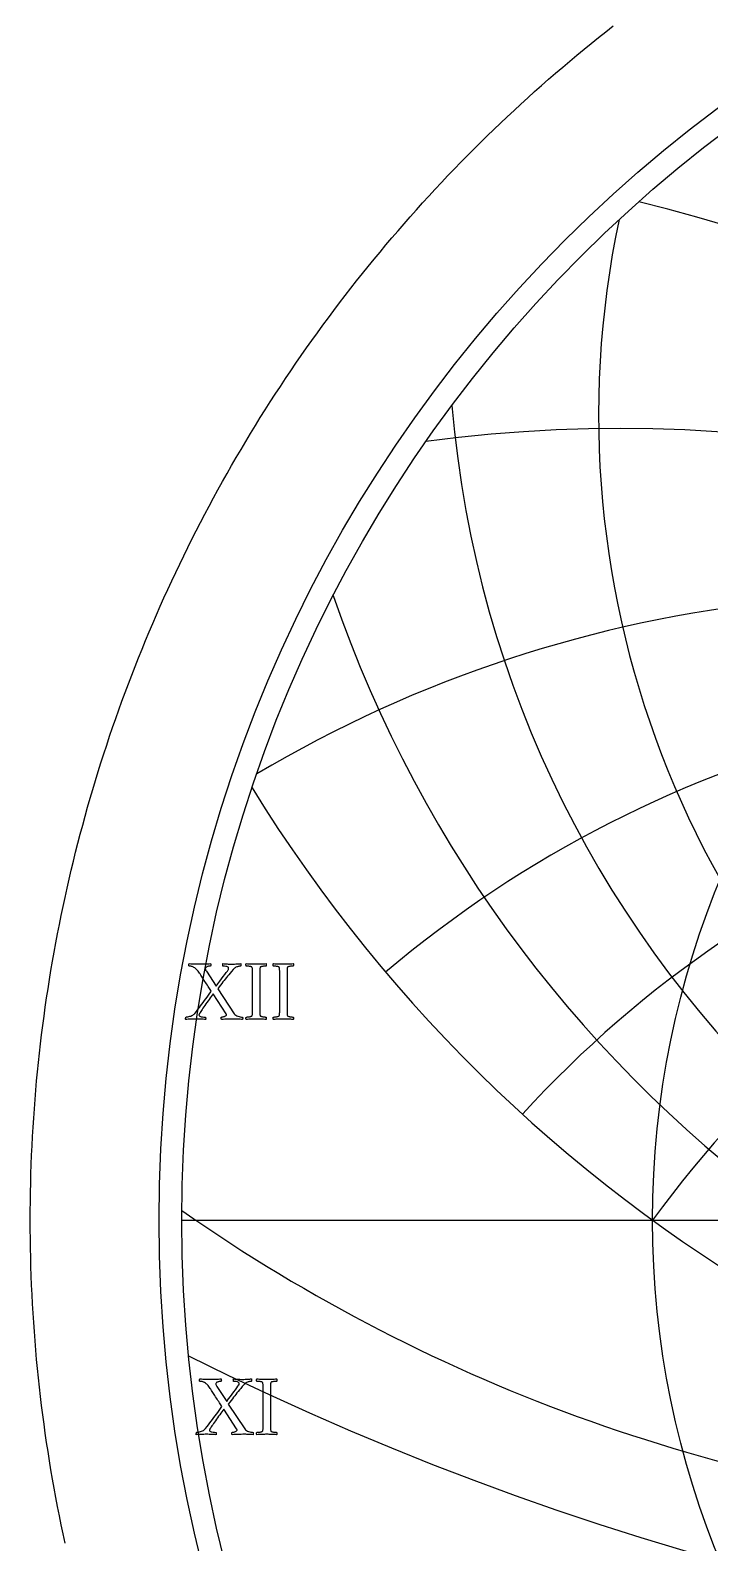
# Model space of a CAD drawing. Header units: millimetres. Extents: x -76 to 76, y -76 to 98.
# Drawn here: x -76 to -41.9, y -16.2 to 59.7 of the extents above; entities that cross this region are included whole.
import ezdxf

# ---------------------------------------------------------------- set-up
doc = ezdxf.new("R2010")
doc.units = ezdxf.units.MM
for name, color, linetype in [('CUT_OUTER', 1, 'Continuous'), ('ENGRAVE', 7, 'Continuous'), ('ENGRAVE_FINE', 8, 'Continuous'), ('GUIDE', 3, 'Continuous'), ('TEXT', 5, 'Continuous')]:
    doc.layers.add(name, color=color, linetype=linetype)

msp = doc.modelspace()

# ---------------------------------------------------------------- linework, layer by layer
at = {"layer": 'CUT_OUTER'}
msp.add_lwpolyline([(-74.2541, -16.1964), (-74.3521, -15.7405), (-74.4473, -15.284), (-74.5397, -14.8269), (-74.6293, -14.3692), (-74.716, -13.911), (-74.8, -13.4523), (-74.8811, -12.9931), (-74.9594, -12.5334), (-75.0349, -12.0732), (-75.1076, -11.6126), (-75.1774, -11.1515), (-75.2444, -10.69), (-75.3086, -10.2281), (-75.3699, -9.7659), (-75.4284, -9.3032), (-75.4841, -8.8402), (-75.5369, -8.3769), (-75.5869, -7.9132), (-75.634, -7.4493), (-75.6783, -6.9851), (-75.7198, -6.5206), (-75.7583, -6.0559), (-75.7941, -5.5909), (-75.827, -5.1257), (-75.857, -4.6604), (-75.8841, -4.1948), (-75.9085, -3.7291), (-75.9299, -3.2633), (-75.9485, -2.7973), (-75.9642, -2.3313), (-75.9771, -1.8651), (-75.9871, -1.3989), (-75.9943, -0.9326), (-75.9986, -0.4663), (-76, 0), (-75.9986, 0.4663), (-75.9943, 0.9326), (-75.9871, 1.3989), (-75.9771, 1.8651), (-75.9642, 2.3313), (-75.9485, 2.7973), (-75.9299, 3.2633), (-75.9085, 3.7291), (-75.8841, 4.1948), (-75.857, 4.6604), (-75.827, 5.1257), (-75.7941, 5.5909), (-75.7583, 6.0559), (-75.7198, 6.5206), (-75.6783, 6.9851), (-75.634, 7.4493), (-75.5869, 7.9132), (-75.5369, 8.3769), (-75.4841, 8.8402), (-75.4284, 9.3032), (-75.3699, 9.7659), (-75.3086, 10.2281), (-75.2444, 10.69), (-75.1774, 11.1515), (-75.1076, 11.6126), (-75.0349, 12.0732), (-74.9594, 12.5334), (-74.8811, 12.9931), (-74.8, 13.4523), (-74.716, 13.911), (-74.6293, 14.3692), (-74.5397, 14.8269), (-74.4473, 15.284), (-74.3521, 15.7405), (-74.2541, 16.1964), (-74.1534, 16.6517), (-74.0498, 17.1064), (-73.9434, 17.5604), (-73.8343, 18.0138), (-73.7224, 18.4665), (-73.6077, 18.9185), (-73.4902, 19.3698), (-73.37, 19.8204), (-73.247, 20.2702), (-73.1212, 20.7192), (-72.9927, 21.1675), (-72.8615, 21.615), (-72.7275, 22.0616), (-72.5907, 22.5075), (-72.4513, 22.9525), (-72.3091, 23.3966), (-72.1641, 23.8398), (-72.0165, 24.2822), (-71.8662, 24.7236), (-71.7131, 25.1641), (-71.5573, 25.6036), (-71.3989, 26.0422), (-71.2378, 26.4798), (-71.0739, 26.9164), (-70.9075, 27.352), (-70.7383, 27.7866), (-70.5665, 28.2201), (-70.392, 28.6526), (-70.2148, 29.0839), (-70.0351, 29.5142), (-69.8527, 29.9434), (-69.6676, 30.3714), (-69.4799, 30.7983), (-69.2897, 31.2241), (-69.0968, 31.6486), (-68.9013, 32.072), (-68.7032, 32.4942), (-68.5025, 32.9151), (-68.2993, 33.3348), (-68.0934, 33.7533), (-67.885, 34.1705), (-67.6741, 34.5864), (-67.4606, 35.0009), (-67.2446, 35.4142), (-67.026, 35.8262), (-66.8049, 36.2367), (-66.5813, 36.646), (-66.3552, 37.0538), (-66.1266, 37.4603), (-65.8955, 37.8653), (-65.6619, 38.2689), (-65.4259, 38.6711), (-65.1874, 39.0718), (-64.9464, 39.4711), (-64.703, 39.8688), (-64.4571, 40.2651), (-64.2089, 40.6598), (-63.9582, 41.053), (-63.7051, 41.4447), (-63.4496, 41.8348), (-63.1917, 42.2233), (-62.9314, 42.6103), (-62.6688, 42.9956), (-62.4038, 43.3793), (-62.1364, 43.7614), (-61.8668, 44.1419), (-61.5947, 44.5206), (-61.3204, 44.8977), (-61.0438, 45.2731), (-60.7648, 45.6469), (-60.4836, 46.0188), (-60.2001, 46.3891), (-59.9143, 46.7576), (-59.6263, 47.1243), (-59.336, 47.4893), (-59.0435, 47.8525), (-58.7488, 48.2139), (-58.4519, 48.5735), (-58.1527, 48.9312), (-57.8514, 49.2871), (-57.5479, 49.6411), (-57.2422, 49.9933), (-56.9344, 50.3436), (-56.6244, 50.692), (-56.3123, 51.0385), (-55.9981, 51.383), (-55.6817, 51.7257), (-55.3633, 52.0664), (-55.0428, 52.4051), (-54.7202, 52.7418), (-54.3955, 53.0766), (-54.0688, 53.4094), (-53.7401, 53.7401), (-53.4094, 54.0688), (-53.0766, 54.3955), (-52.7418, 54.7202), (-52.4051, 55.0428), (-52.0664, 55.3633), (-51.7257, 55.6817), (-51.383, 55.9981), (-51.0385, 56.3123), (-50.692, 56.6244), (-50.3436, 56.9344), (-49.9933, 57.2422), (-49.6411, 57.5479), (-49.2871, 57.8514), (-48.9312, 58.1527), (-48.5735, 58.4519), (-48.2139, 58.7488), (-47.8525, 59.0435), (-47.4893, 59.336), (-47.1243, 59.6263), (-46.7576, 59.9143)], dxfattribs=at)
at = {"layer": 'ENGRAVE'}
msp.add_lwpolyline([(-68.4, 0), (68.4, 0)], dxfattribs=at)
for radius in [68.4, 44.7739]:
    msp.add_circle((0, 0), radius, dxfattribs=at)
for centre, radius, start, end in [((0, 40.3911), 47.4826, 168.076059, 11.923941), ((0, 45.5234), 55.0404, 184.845211, 355.154789), ((0, 52.3215), 64.3186, 199.041634, 340.958366), ((0, -32.5302), 55.3436, 36, 144), ((0, -32.5302), 55.3436, 36, 144), ((0, 61.626), 76.1739, 211.615649, 328.384351), ((-19.0381, 71.0512), 86.1129, 235.026154, 265.845624)]:
    msp.add_arc(centre, radius, start, end, dxfattribs=at)
at = {"layer": 'ENGRAVE_FINE'}
for centre, radius, start, end in [((-65.9559, -32.5302), 86.0994, 13.489072, 76.236453), ((-65.9559, -32.5302), 86.0994, 13.489072, 76.236453), ((-46.4388, -32.5302), 72.2459, 17.231004, 97.725349), ((-46.4388, -32.5302), 72.2459, 17.231004, 97.725349), ((-31.9526, -32.5302), 63.9053, 21.249547, 120.755909), ((-31.9526, -32.5302), 63.9053, 21.249547, 120.755909), ((-20.1434, -32.5302), 58.8954, 25.634518, 130.214249), ((-20.1434, -32.5302), 58.8954, 25.634518, 130.214249), ((-9.7586, -32.5302), 56.1974, 30.500929, 137.66478), ((-9.7586, -32.5302), 56.1974, 30.500929, 137.66478), ((0, 129.939), 152.7524, 243.541053, 296.458947)]:
    msp.add_arc(centre, radius, start, end, dxfattribs=at)
at = {"layer": 'GUIDE'}
msp.add_circle((0, 0), 69.54, dxfattribs=at)
at = {"layer": 'TEXT'}
for points in [[(-67.493, 12.8533), (-67.4169, 12.8537), (-67.3441, 12.8549), (-67.2745, 12.8569), (-67.2082, 12.8597), (-67.1438, 12.8628), (-67.0798, 12.8657), (-67.0165, 12.8682), (-66.9536, 12.8705), (-66.9499, 12.8597), (-66.9472, 12.8446), (-66.9455, 12.8252), (-66.945, 12.8015), (-66.9461, 12.7788), (-66.9493, 12.7627), (-66.9547, 12.753), (-66.9623, 12.7497), (-66.9792, 12.749), (-67, 12.747), (-67.0246, 12.7436), (-67.0529, 12.7389), (-67.0825, 12.7325), (-67.1111, 12.7238), (-67.1386, 12.713), (-67.1651, 12.7001), (-67.1877, 12.6843), (-67.2039, 12.665), (-67.2136, 12.6422), (-67.2168, 12.616), (-67.2136, 12.5903), (-67.2039, 12.5609), (-67.1877, 12.5278), (-67.1651, 12.4908), (-66.6775, 11.74), (-66.5836, 11.8654), (-66.4919, 11.9871), (-66.4024, 12.1049), (-66.315, 12.219), (-66.2347, 12.325), (-66.1662, 12.4186), (-66.1095, 12.4997), (-66.0648, 12.5685), (-66.059, 12.5793), (-66.0545, 12.5901), (-66.0514, 12.6009), (-66.0497, 12.6116), (-66.0487, 12.6213), (-66.0481, 12.6289), (-66.0476, 12.6343), (-66.0475, 12.6375), (-66.0507, 12.6532), (-66.0605, 12.6699), (-66.0766, 12.6877), (-66.0993, 12.7066), (-66.133, 12.7236), (-66.1824, 12.7357), (-66.2473, 12.743), (-66.328, 12.7454), (-66.3338, 12.7504), (-66.3382, 12.761), (-66.3413, 12.7774), (-66.3431, 12.7993), (-66.3435, 12.8224), (-66.3425, 12.8419), (-66.3402, 12.858), (-66.3366, 12.8705), (-66.2758, 12.8664), (-66.2185, 12.8624), (-66.1647, 12.8588), (-66.1144, 12.8554), (-66.0646, 12.8526), (-66.0125, 12.8506), (-65.9578, 12.8494), (-65.9008, 12.849), (-65.8221, 12.8495), (-65.7498, 12.8511), (-65.684, 12.8538), (-65.6247, 12.8576), (-65.571, 12.8616), (-65.5222, 12.8651), (-65.4782, 12.8681), (-65.4391, 12.8705), (-65.4352, 12.8603), (-65.4321, 12.8468), (-65.4298, 12.8301), (-65.4283, 12.8101), (-65.4287, 12.7899), (-65.4321, 12.7724), (-65.4384, 12.7575), (-65.4477, 12.7454), (-65.4595, 12.7447), (-65.4774, 12.7427), (-65.5016, 12.7393), (-65.5319, 12.7346), (-65.5661, 12.7276), (-65.602, 12.7174), (-65.6395, 12.7039), (-65.6786, 12.6872), (-65.7176, 12.6665), (-65.7546, 12.6413), (-65.7898, 12.6115), (-65.8231, 12.5771), (-65.9004, 12.4833), (-65.9725, 12.3959), (-66.0396, 12.315), (-66.1014, 12.2406), (-66.1604, 12.1691), (-66.2185, 12.0971), (-66.2758, 12.0246), (-66.3323, 11.9515), (-66.3908, 11.8746), (-66.4542, 11.7907), (-66.5224, 11.6999), (-66.5955, 11.602), (-65.767, 10.3593), (-65.7328, 10.3172), (-65.6905, 10.2816), (-65.64, 10.2525), (-65.5815, 10.2298), (-65.5203, 10.2129), (-65.4618, 10.2007), (-65.4059, 10.1934), (-65.3528, 10.191), (-65.3473, 10.1805), (-65.3437, 10.1662), (-65.3419, 10.1481), (-65.342, 10.1263), (-65.3432, 10.105), (-65.3447, 10.0885), (-65.3465, 10.0769), (-65.3485, 10.0702), (-65.4089, 10.0744), (-65.465, 10.0783), (-65.5168, 10.0819), (-65.5643, 10.0853), (-65.612, 10.0881), (-65.6646, 10.0902), (-65.722, 10.0914), (-65.7843, 10.0918), (-65.8699, 10.0914), (-65.9499, 10.0902), (-66.0242, 10.0881), (-66.0928, 10.0853), (-66.1615, 10.0819), (-66.2357, 10.0783), (-66.3157, 10.0744), (-66.4013, 10.0702), (-66.4089, 10.081), (-66.4143, 10.0961), (-66.4175, 10.1155), (-66.4186, 10.1392), (-66.4175, 10.1619), (-66.4143, 10.1781), (-66.4089, 10.1878), (-66.4013, 10.191), (-66.3864, 10.1918), (-66.3673, 10.1943), (-66.3443, 10.1983), (-66.3172, 10.204), (-66.2885, 10.2114), (-66.2606, 10.2207), (-66.2335, 10.2319), (-66.2072, 10.245), (-66.1845, 10.2596), (-66.1683, 10.2757), (-66.1586, 10.2931), (-66.1554, 10.3118), (-66.1558, 10.3166), (-66.157, 10.3221), (-66.159, 10.3284), (-66.1619, 10.3356), (-66.1652, 10.3427), (-66.1689, 10.349), (-66.1728, 10.3546), (-66.177, 10.3593), (-66.8199, 11.3517), (-66.8683, 11.2874), (-66.9186, 11.2196), (-66.9708, 11.1482), (-67.0248, 11.0734), (-67.0794, 10.9972), (-67.1332, 10.9218), (-67.1862, 10.8473), (-67.2384, 10.7735), (-67.2883, 10.7023), (-67.3344, 10.6354), (-67.3768, 10.5729), (-67.4153, 10.5146), (-67.449, 10.4629), (-67.4768, 10.4197), (-67.4986, 10.3852), (-67.5146, 10.3593), (-67.517, 10.3544), (-67.52, 10.3485), (-67.5235, 10.3415), (-67.5275, 10.3334), (-67.5313, 10.3245), (-67.534, 10.3151), (-67.5356, 10.3051), (-67.5361, 10.2946), (-67.5315, 10.2756), (-67.5178, 10.2574), (-67.4949, 10.24), (-67.4628, 10.2234), (-67.4196, 10.2092), (-67.3635, 10.1991), (-67.2945, 10.193), (-67.2125, 10.191), (-67.2067, 10.1805), (-67.2023, 10.1662), (-67.1992, 10.1481), (-67.1974, 10.1263), (-67.197, 10.105), (-67.198, 10.0885), (-67.2002, 10.0769), (-67.2039, 10.0702), (-67.2624, 10.0744), (-67.3215, 10.0783), (-67.3811, 10.0819), (-67.4412, 10.0853), (-67.5013, 10.0881), (-67.5609, 10.0902), (-67.62, 10.0914), (-67.6785, 10.0918), (-67.7575, 10.0914), (-67.8306, 10.0902), (-67.8978, 10.0881), (-67.959, 10.0853), (-68.0178, 10.0819), (-68.0776, 10.0783), (-68.1386, 10.0744), (-68.2006, 10.0702), (-68.204, 10.0825), (-68.2055, 10.0977), (-68.2051, 10.1159), (-68.2028, 10.1371), (-68.1997, 10.1574), (-68.1968, 10.1732), (-68.1943, 10.1844), (-68.192, 10.191), (-68.1789, 10.192), (-68.1569, 10.1948), (-68.1261, 10.1995), (-68.0863, 10.2061), (-68.0412, 10.2153), (-67.9946, 10.2277), (-67.9463, 10.2433), (-67.8964, 10.2622), (-67.8486, 10.2847), (-67.8063, 10.3113), (-67.7698, 10.3419), (-67.7389, 10.3766), (-67.661, 10.478), (-67.5868, 10.575), (-67.5164, 10.6678), (-67.4498, 10.7563), (-67.3852, 10.8427), (-67.3209, 10.9294), (-67.2569, 11.0164), (-67.1931, 11.1036), (-67.128, 11.1927), (-67.0599, 11.2854), (-66.9888, 11.3815), (-66.9148, 11.4812), (-66.9403, 11.5223), (-66.9693, 11.568), (-67.0018, 11.6183), (-67.0378, 11.6732), (-67.0758, 11.731), (-67.1144, 11.7902), (-67.1535, 11.8507), (-67.1931, 11.9126), (-67.2325, 11.9741), (-67.2708, 12.0335), (-67.308, 12.0906), (-67.3441, 12.1456), (-67.3781, 12.1971), (-67.4088, 12.2438), (-67.4364, 12.2856), (-67.4606, 12.3225), (-67.4804, 12.3528), (-67.4946, 12.3743), (-67.5031, 12.3873), (-67.5059, 12.3916), (-67.54, 12.4447), (-67.5733, 12.4919), (-67.6058, 12.5332), (-67.6375, 12.5685), (-67.6703, 12.6), (-67.706, 12.63), (-67.7447, 12.6583), (-67.7864, 12.685), (-67.8154, 12.701), (-67.8463, 12.7147), (-67.879, 12.7258), (-67.9137, 12.7346), (-67.9473, 12.7412), (-67.9768, 12.7459), (-68.0023, 12.7488), (-68.0237, 12.7497), (-68.0313, 12.753), (-68.0367, 12.7627), (-68.0399, 12.7788), (-68.041, 12.8015), (-68.0399, 12.8252), (-68.0367, 12.8446), (-68.0313, 12.8597), (-68.0237, 12.8705), (-67.9489, 12.8682), (-67.8797, 12.8657), (-67.8162, 12.8628), (-67.7583, 12.8597), (-67.7005, 12.8569), (-67.637, 12.8549), (-67.5678, 12.8537), (-67.493, 12.8533)], [(-64.6624, 12.8533), (-64.6003, 12.8537), (-64.5389, 12.8549), (-64.4784, 12.8569), (-64.4187, 12.8597), (-64.3587, 12.8628), (-64.2973, 12.8657), (-64.2346, 12.8682), (-64.1706, 12.8705), (-64.1631, 12.8603), (-64.1582, 12.8468), (-64.1556, 12.8301), (-64.1555, 12.8101), (-64.1572, 12.7902), (-64.1603, 12.7734), (-64.1648, 12.76), (-64.1706, 12.7497), (-64.1862, 12.7493), (-64.2072, 12.7481), (-64.2337, 12.7461), (-64.2655, 12.7432), (-64.2995, 12.7396), (-64.3324, 12.7352), (-64.3642, 12.7299), (-64.3949, 12.7238), (-64.4219, 12.7165), (-64.4424, 12.7076), (-64.4564, 12.6971), (-64.464, 12.685), (-64.4698, 12.6618), (-64.4742, 12.6354), (-64.4773, 12.6057), (-64.4791, 12.5728), (-64.48, 12.5375), (-64.4807, 12.5005), (-64.4811, 12.462), (-64.4812, 12.4218), (-64.4812, 12.4153), (-64.4812, 12.4088), (-64.4812, 12.4024), (-64.4812, 12.3959), (-64.4812, 12.3894), (-64.4812, 12.383), (-64.4812, 12.3765), (-64.4812, 12.37), (-64.4812, 10.5707), (-64.4812, 10.5642), (-64.4812, 10.5578), (-64.4812, 10.5513), (-64.4812, 10.5448), (-64.4812, 10.5384), (-64.4812, 10.5319), (-64.4812, 10.5254), (-64.4812, 10.5189), (-64.4811, 10.4789), (-64.4807, 10.4407), (-64.48, 10.4045), (-64.4791, 10.3701), (-64.4773, 10.3381), (-64.4742, 10.3091), (-64.4698, 10.2831), (-64.464, 10.2601), (-64.4564, 10.2495), (-64.4424, 10.2396), (-64.4219, 10.2301), (-64.3949, 10.2212), (-64.3642, 10.2133), (-64.3324, 10.2067), (-64.2995, 10.2014), (-64.2655, 10.1975), (-64.2337, 10.1947), (-64.2072, 10.1926), (-64.1862, 10.1914), (-64.1706, 10.191), (-64.1648, 10.1808), (-64.1603, 10.1673), (-64.1572, 10.1506), (-64.1555, 10.1306), (-64.1556, 10.1107), (-64.1582, 10.0939), (-64.1631, 10.0804), (-64.1706, 10.0702), (-64.2346, 10.0744), (-64.2973, 10.0783), (-64.3587, 10.0819), (-64.4187, 10.0853), (-64.4784, 10.0881), (-64.5389, 10.0902), (-64.6003, 10.0914), (-64.6624, 10.0918), (-64.7231, 10.0914), (-64.7843, 10.0902), (-64.8461, 10.0881), (-64.9084, 10.0853), (-64.9712, 10.0819), (-65.0346, 10.0783), (-65.0985, 10.0744), (-65.163, 10.0702), (-65.1704, 10.0804), (-65.1754, 10.0939), (-65.1779, 10.1107), (-65.1781, 10.1306), (-65.1763, 10.1506), (-65.1732, 10.1673), (-65.1688, 10.1808), (-65.163, 10.191), (-65.1473, 10.1914), (-65.1263, 10.1926), (-65.0999, 10.1947), (-65.068, 10.1975), (-65.0339, 10.2014), (-65.0006, 10.2067), (-64.9681, 10.2133), (-64.9364, 10.2212), (-64.9088, 10.2301), (-64.8884, 10.2396), (-64.8754, 10.2495), (-64.8696, 10.2601), (-64.8619, 10.2878), (-64.8561, 10.3194), (-64.8522, 10.3547), (-64.8501, 10.3938), (-64.8492, 10.4356), (-64.8485, 10.479), (-64.8481, 10.5241), (-64.848, 10.5707), (-64.848, 12.37), (-64.8481, 12.4168), (-64.8485, 12.4622), (-64.8492, 12.5063), (-64.8501, 12.5491), (-64.8522, 12.5891), (-64.8561, 12.6251), (-64.8619, 12.6571), (-64.8696, 12.685), (-64.8754, 12.6971), (-64.8884, 12.7076), (-64.9088, 12.7165), (-64.9364, 12.7238), (-64.9681, 12.7299), (-65.0006, 12.7352), (-65.0339, 12.7396), (-65.068, 12.7432), (-65.0999, 12.7461), (-65.1263, 12.7481), (-65.1473, 12.7493), (-65.163, 12.7497), (-65.1688, 12.76), (-65.1732, 12.7734), (-65.1763, 12.7902), (-65.1781, 12.8101), (-65.1779, 12.8301), (-65.1754, 12.8468), (-65.1704, 12.8603), (-65.163, 12.8705), (-65.0985, 12.8682), (-65.0346, 12.8657), (-64.9712, 12.8628), (-64.9084, 12.8597), (-64.8461, 12.8569), (-64.7843, 12.8549), (-64.7231, 12.8537), (-64.6624, 12.8533)], [(-63.299, 12.8533), (-63.2368, 12.8537), (-63.1754, 12.8549), (-63.1149, 12.8569), (-63.0552, 12.8597), (-62.9952, 12.8628), (-62.9338, 12.8657), (-62.8711, 12.8682), (-62.8071, 12.8705), (-62.7997, 12.8603), (-62.7947, 12.8468), (-62.7921, 12.8301), (-62.792, 12.8101), (-62.7937, 12.7902), (-62.7968, 12.7734), (-62.8013, 12.76), (-62.8071, 12.7497), (-62.8227, 12.7493), (-62.8437, 12.7481), (-62.8702, 12.7461), (-62.902, 12.7432), (-62.936, 12.7396), (-62.9689, 12.7352), (-63.0007, 12.7299), (-63.0314, 12.7238), (-63.0584, 12.7165), (-63.0789, 12.7076), (-63.0929, 12.6971), (-63.1005, 12.685), (-63.1063, 12.6618), (-63.1107, 12.6354), (-63.1138, 12.6057), (-63.1156, 12.5728), (-63.1165, 12.5375), (-63.1172, 12.5005), (-63.1176, 12.462), (-63.1177, 12.4218), (-63.1177, 12.4153), (-63.1177, 12.4088), (-63.1177, 12.4024), (-63.1177, 12.3959), (-63.1177, 12.3894), (-63.1177, 12.383), (-63.1177, 12.3765), (-63.1177, 12.37), (-63.1177, 10.5707), (-63.1177, 10.5642), (-63.1177, 10.5578), (-63.1177, 10.5513), (-63.1177, 10.5448), (-63.1177, 10.5384), (-63.1177, 10.5319), (-63.1177, 10.5254), (-63.1177, 10.5189), (-63.1176, 10.4789), (-63.1172, 10.4407), (-63.1165, 10.4045), (-63.1156, 10.3701), (-63.1138, 10.3381), (-63.1107, 10.3091), (-63.1063, 10.2831), (-63.1005, 10.2601), (-63.0929, 10.2495), (-63.0789, 10.2396), (-63.0584, 10.2301), (-63.0314, 10.2212), (-63.0007, 10.2133), (-62.9689, 10.2067), (-62.936, 10.2014), (-62.902, 10.1975), (-62.8702, 10.1947), (-62.8437, 10.1926), (-62.8227, 10.1914), (-62.8071, 10.191), (-62.8013, 10.1808), (-62.7968, 10.1673), (-62.7937, 10.1506), (-62.792, 10.1306), (-62.7921, 10.1107), (-62.7947, 10.0939), (-62.7997, 10.0804), (-62.8071, 10.0702), (-62.8711, 10.0744), (-62.9338, 10.0783), (-62.9952, 10.0819), (-63.0552, 10.0853), (-63.1149, 10.0881), (-63.1754, 10.0902), (-63.2368, 10.0914), (-63.299, 10.0918), (-63.3596, 10.0914), (-63.4209, 10.0902), (-63.4826, 10.0881), (-63.5449, 10.0853), (-63.6077, 10.0819), (-63.6711, 10.0783), (-63.735, 10.0744), (-63.7995, 10.0702), (-63.8069, 10.0804), (-63.8119, 10.0939), (-63.8144, 10.1107), (-63.8146, 10.1306), (-63.8128, 10.1506), (-63.8097, 10.1673), (-63.8053, 10.1808), (-63.7995, 10.191), (-63.7838, 10.1914), (-63.7628, 10.1926), (-63.7364, 10.1947), (-63.7046, 10.1975), (-63.6704, 10.2014), (-63.6371, 10.2067), (-63.6046, 10.2133), (-63.573, 10.2212), (-63.5453, 10.2301), (-63.5249, 10.2396), (-63.5119, 10.2495), (-63.5061, 10.2601), (-63.4984, 10.2878), (-63.4926, 10.3194), (-63.4887, 10.3547), (-63.4867, 10.3938), (-63.4857, 10.4356), (-63.485, 10.479), (-63.4846, 10.5241), (-63.4845, 10.5707), (-63.4845, 12.37), (-63.4846, 12.4168), (-63.485, 12.4622), (-63.4857, 12.5063), (-63.4867, 12.5491), (-63.4887, 12.5891), (-63.4926, 12.6251), (-63.4984, 12.6571), (-63.5061, 12.685), (-63.5119, 12.6971), (-63.5249, 12.7076), (-63.5453, 12.7165), (-63.573, 12.7238), (-63.6046, 12.7299), (-63.6371, 12.7352), (-63.6704, 12.7396), (-63.7046, 12.7432), (-63.7364, 12.7461), (-63.7628, 12.7481), (-63.7838, 12.7493), (-63.7995, 12.7497), (-63.8053, 12.76), (-63.8097, 12.7734), (-63.8128, 12.7902), (-63.8146, 12.8101), (-63.8144, 12.8301), (-63.8119, 12.8468), (-63.8069, 12.8603), (-63.7995, 12.8705), (-63.735, 12.8682), (-63.6711, 12.8657), (-63.6077, 12.8628), (-63.5449, 12.8597), (-63.4826, 12.8569), (-63.4209, 12.8549), (-63.3596, 12.8537), (-63.299, 12.8533)], [(-66.9602, -7.9817), (-66.8842, -7.9813), (-66.8114, -7.9801), (-66.7418, -7.9781), (-66.6755, -7.9753), (-66.611, -7.9722), (-66.5471, -7.9693), (-66.4837, -7.9668), (-66.4209, -7.9645), (-66.4171, -7.9753), (-66.4144, -7.9904), (-66.4128, -8.0098), (-66.4123, -8.0335), (-66.4133, -8.0562), (-66.4166, -8.0723), (-66.422, -8.0821), (-66.4295, -8.0853), (-66.4465, -8.086), (-66.4673, -8.088), (-66.4918, -8.0914), (-66.5201, -8.0961), (-66.5498, -8.1026), (-66.5784, -8.1112), (-66.6059, -8.122), (-66.6323, -8.1349), (-66.655, -8.1507), (-66.6711, -8.17), (-66.6809, -8.1928), (-66.6841, -8.2191), (-66.6809, -8.2447), (-66.6711, -8.2741), (-66.655, -8.3072), (-66.6323, -8.3442), (-66.1447, -9.095), (-66.0509, -8.9696), (-65.9592, -8.8479), (-65.8697, -8.7301), (-65.7823, -8.616), (-65.7019, -8.51), (-65.6334, -8.4165), (-65.5768, -8.3353), (-65.532, -8.2665), (-65.5262, -8.2557), (-65.5218, -8.2449), (-65.5187, -8.2342), (-65.5169, -8.2234), (-65.516, -8.2137), (-65.5153, -8.2061), (-65.5149, -8.2007), (-65.5148, -8.1975), (-65.518, -8.1818), (-65.5277, -8.1651), (-65.5439, -8.1473), (-65.5665, -8.1284), (-65.6003, -8.1114), (-65.6496, -8.0993), (-65.7146, -8.092), (-65.7952, -8.0896), (-65.801, -8.0846), (-65.8055, -8.074), (-65.8086, -8.0576), (-65.8103, -8.0357), (-65.8107, -8.0126), (-65.8098, -7.9931), (-65.8075, -7.977), (-65.8039, -7.9645), (-65.743, -7.9687), (-65.6857, -7.9726), (-65.6319, -7.9762), (-65.5816, -7.9796), (-65.5319, -7.9824), (-65.4797, -7.9844), (-65.4251, -7.9856), (-65.3681, -7.986), (-65.2893, -7.9855), (-65.217, -7.9839), (-65.1512, -7.9812), (-65.0919, -7.9774), (-65.0382, -7.9734), (-64.9894, -7.9699), (-64.9455, -7.9669), (-64.9064, -7.9645), (-64.9025, -7.9747), (-64.8994, -7.9882), (-64.8971, -8.0049), (-64.8956, -8.0249), (-64.896, -8.0451), (-64.8994, -8.0626), (-64.9057, -8.0775), (-64.915, -8.0896), (-64.9267, -8.0903), (-64.9447, -8.0923), (-64.9688, -8.0957), (-64.9991, -8.1004), (-65.0334, -8.1074), (-65.0693, -8.1177), (-65.1067, -8.1311), (-65.1458, -8.1479), (-65.1848, -8.1685), (-65.2219, -8.1937), (-65.2571, -8.2235), (-65.2904, -8.2579), (-65.3677, -8.3517), (-65.4398, -8.4391), (-65.5068, -8.52), (-65.5687, -8.5944), (-65.6276, -8.6659), (-65.6857, -8.7379), (-65.743, -8.8105), (-65.7995, -8.8835), (-65.8581, -8.9604), (-65.9214, -9.0443), (-65.9897, -9.1351), (-66.0628, -9.233), (-65.2343, -10.4757), (-65.2001, -10.5178), (-65.1577, -10.5534), (-65.1073, -10.5825), (-65.0488, -10.6052), (-64.9875, -10.6221), (-64.929, -10.6343), (-64.8732, -10.6416), (-64.8201, -10.644), (-64.8145, -10.6545), (-64.8109, -10.6688), (-64.8092, -10.6869), (-64.8093, -10.7087), (-64.8105, -10.73), (-64.812, -10.7465), (-64.8137, -10.7581), (-64.8158, -10.7648), (-64.8762, -10.7606), (-64.9323, -10.7567), (-64.984, -10.7531), (-65.0315, -10.7497), (-65.0792, -10.7469), (-65.1318, -10.7448), (-65.1893, -10.7436), (-65.2516, -10.7432), (-65.3372, -10.7436), (-65.4171, -10.7448), (-65.4914, -10.7469), (-65.5601, -10.7497), (-65.6287, -10.7531), (-65.703, -10.7567), (-65.783, -10.7606), (-65.8686, -10.7648), (-65.8761, -10.754), (-65.8815, -10.7389), (-65.8848, -10.7195), (-65.8858, -10.6958), (-65.8848, -10.6731), (-65.8815, -10.6569), (-65.8761, -10.6472), (-65.8686, -10.644), (-65.8536, -10.6432), (-65.8346, -10.6408), (-65.8115, -10.6367), (-65.7844, -10.631), (-65.7557, -10.6236), (-65.7278, -10.6143), (-65.7007, -10.6031), (-65.6744, -10.5901), (-65.6518, -10.5754), (-65.6356, -10.5593), (-65.6259, -10.5419), (-65.6226, -10.5232), (-65.623, -10.5185), (-65.6243, -10.5129), (-65.6263, -10.5066), (-65.6291, -10.4994), (-65.6325, -10.4923), (-65.6361, -10.486), (-65.64, -10.4804), (-65.6442, -10.4757), (-66.2871, -9.4833), (-66.3355, -9.5476), (-66.3858, -9.6154), (-66.438, -9.6868), (-66.4921, -9.7616), (-66.5467, -9.8378), (-66.6005, -9.9132), (-66.6535, -9.9877), (-66.7057, -10.0615), (-66.7556, -10.1327), (-66.8017, -10.1996), (-66.844, -10.2621), (-66.8826, -10.3204), (-66.9163, -10.3722), (-66.9441, -10.4153), (-66.9659, -10.4498), (-66.9818, -10.4757), (-66.9842, -10.4806), (-66.9872, -10.4865), (-66.9907, -10.4935), (-66.9948, -10.5016), (-66.9985, -10.5105), (-67.0012, -10.5199), (-67.0028, -10.5299), (-67.0034, -10.5404), (-66.9988, -10.5594), (-66.985, -10.5776), (-66.9621, -10.595), (-66.93, -10.6116), (-66.8869, -10.6258), (-66.8308, -10.6359), (-66.7618, -10.642), (-66.6798, -10.644), (-66.674, -10.6545), (-66.6695, -10.6688), (-66.6664, -10.6869), (-66.6647, -10.7087), (-66.6643, -10.73), (-66.6652, -10.7465), (-66.6675, -10.7581), (-66.6711, -10.7648), (-66.7297, -10.7606), (-66.7887, -10.7567), (-66.8483, -10.7531), (-66.9085, -10.7497), (-66.9686, -10.7469), (-67.0282, -10.7448), (-67.0873, -10.7436), (-67.1458, -10.7432), (-67.2248, -10.7436), (-67.2979, -10.7448), (-67.365, -10.7469), (-67.4262, -10.7497), (-67.485, -10.7531), (-67.5449, -10.7567), (-67.6058, -10.7606), (-67.6679, -10.7648), (-67.6712, -10.7525), (-67.6727, -10.7373), (-67.6723, -10.7191), (-67.67, -10.6979), (-67.6669, -10.6776), (-67.6641, -10.6618), (-67.6615, -10.6506), (-67.6592, -10.644), (-67.6462, -10.643), (-67.6242, -10.6402), (-67.5933, -10.6355), (-67.5535, -10.6289), (-67.5085, -10.6197), (-67.4618, -10.6073), (-67.4136, -10.5917), (-67.3637, -10.5728), (-67.3158, -10.5503), (-67.2736, -10.5237), (-67.2371, -10.4931), (-67.2062, -10.4585), (-67.1282, -10.3571), (-67.0541, -10.26), (-66.9837, -10.1672), (-66.9171, -10.0787), (-66.8525, -9.9923), (-66.7882, -9.9056), (-66.7241, -9.8186), (-66.6604, -9.7314), (-66.5952, -9.6423), (-66.5271, -9.5496), (-66.4561, -9.4535), (-66.382, -9.3539), (-66.4075, -9.3127), (-66.4365, -9.267), (-66.469, -9.2167), (-66.505, -9.1618), (-66.543, -9.104), (-66.5816, -9.0448), (-66.6207, -8.9843), (-66.6604, -8.9224), (-66.6997, -8.8609), (-66.738, -8.8016), (-66.7752, -8.7444), (-66.8114, -8.6894), (-66.8454, -8.6379), (-66.8761, -8.5912), (-66.9036, -8.5494), (-66.9279, -8.5125), (-66.9477, -8.4823), (-66.9619, -8.4607), (-66.9704, -8.4477), (-66.9732, -8.4434), (-67.0073, -8.3903), (-67.0406, -8.3431), (-67.0731, -8.3018), (-67.1048, -8.2665), (-67.1376, -8.235), (-67.1733, -8.205), (-67.212, -8.1767), (-67.2536, -8.15), (-67.2826, -8.134), (-67.3135, -8.1203), (-67.3463, -8.1092), (-67.3809, -8.1004), (-67.4145, -8.0938), (-67.444, -8.0891), (-67.4695, -8.0862), (-67.491, -8.0853), (-67.4985, -8.0821), (-67.5039, -8.0723), (-67.5071, -8.0562), (-67.5082, -8.0335), (-67.5071, -8.0098), (-67.5039, -7.9904), (-67.4985, -7.9753), (-67.491, -7.9645), (-67.4161, -7.9668), (-67.347, -7.9693), (-67.2834, -7.9722), (-67.2256, -7.9753), (-67.1678, -7.9781), (-67.1042, -7.9801), (-67.0351, -7.9813), (-66.9602, -7.9817)], [(-64.1297, -7.9817), (-64.0675, -7.9813), (-64.0062, -7.9801), (-63.9456, -7.9781), (-63.8859, -7.9753), (-63.8259, -7.9722), (-63.7646, -7.9693), (-63.7019, -7.9668), (-63.6378, -7.9645), (-63.6304, -7.9747), (-63.6254, -7.9882), (-63.6228, -8.0049), (-63.6227, -8.0249), (-63.6245, -8.0448), (-63.6276, -8.0616), (-63.632, -8.075), (-63.6378, -8.0853), (-63.6535, -8.0857), (-63.6745, -8.0869), (-63.7009, -8.0889), (-63.7327, -8.0918), (-63.7667, -8.0954), (-63.7996, -8.0999), (-63.8314, -8.1051), (-63.8622, -8.1112), (-63.8892, -8.1185), (-63.9096, -8.1274), (-63.9237, -8.1379), (-63.9312, -8.15), (-63.937, -8.1732), (-63.9415, -8.1996), (-63.9446, -8.2293), (-63.9463, -8.2622), (-63.9473, -8.2975), (-63.9479, -8.3345), (-63.9483, -8.373), (-63.9485, -8.4132), (-63.9485, -8.4197), (-63.9485, -8.4262), (-63.9485, -8.4326), (-63.9485, -8.4391), (-63.9485, -8.4456), (-63.9485, -8.4521), (-63.9485, -8.4585), (-63.9485, -8.465), (-63.9485, -10.2643), (-63.9485, -10.2708), (-63.9485, -10.2772), (-63.9485, -10.2837), (-63.9485, -10.2902), (-63.9485, -10.2966), (-63.9485, -10.3031), (-63.9485, -10.3096), (-63.9485, -10.3161), (-63.9483, -10.3561), (-63.9479, -10.3943), (-63.9473, -10.4305), (-63.9463, -10.4649), (-63.9446, -10.4969), (-63.9415, -10.5259), (-63.937, -10.5519), (-63.9312, -10.575), (-63.9237, -10.5855), (-63.9096, -10.5954), (-63.8892, -10.6049), (-63.8622, -10.6138), (-63.8314, -10.6217), (-63.7996, -10.6283), (-63.7667, -10.6336), (-63.7327, -10.6375), (-63.7009, -10.6403), (-63.6745, -10.6424), (-63.6535, -10.6436), (-63.6378, -10.644), (-63.632, -10.6542), (-63.6276, -10.6677), (-63.6245, -10.6844), (-63.6227, -10.7044), (-63.6228, -10.7244), (-63.6254, -10.7411), (-63.6304, -10.7546), (-63.6378, -10.7648), (-63.7019, -10.7606), (-63.7646, -10.7567), (-63.8259, -10.7531), (-63.8859, -10.7497), (-63.9456, -10.7469), (-64.0062, -10.7448), (-64.0675, -10.7436), (-64.1297, -10.7432), (-64.1904, -10.7436), (-64.2516, -10.7448), (-64.3134, -10.7469), (-64.3756, -10.7497), (-64.4385, -10.7531), (-64.5019, -10.7567), (-64.5658, -10.7606), (-64.6302, -10.7648), (-64.6376, -10.7546), (-64.6426, -10.7411), (-64.6452, -10.7244), (-64.6453, -10.7044), (-64.6436, -10.6844), (-64.6405, -10.6677), (-64.636, -10.6542), (-64.6302, -10.644), (-64.6146, -10.6436), (-64.5935, -10.6424), (-64.5671, -10.6403), (-64.5353, -10.6375), (-64.5012, -10.6336), (-64.4679, -10.6283), (-64.4354, -10.6217), (-64.4037, -10.6138), (-64.3761, -10.6049), (-64.3557, -10.5954), (-64.3426, -10.5855), (-64.3368, -10.575), (-64.3291, -10.5472), (-64.3233, -10.5156), (-64.3194, -10.4803), (-64.3174, -10.4412), (-64.3165, -10.3994), (-64.3158, -10.356), (-64.3154, -10.3109), (-64.3152, -10.2643), (-64.3152, -8.465), (-64.3154, -8.4182), (-64.3158, -8.3728), (-64.3165, -8.3287), (-64.3174, -8.2859), (-64.3194, -8.2459), (-64.3233, -8.2099), (-64.3291, -8.1779), (-64.3368, -8.15), (-64.3426, -8.1379), (-64.3557, -8.1274), (-64.3761, -8.1185), (-64.4037, -8.1112), (-64.4354, -8.1051), (-64.4679, -8.0999), (-64.5012, -8.0954), (-64.5353, -8.0918), (-64.5671, -8.0889), (-64.5935, -8.0869), (-64.6146, -8.0857), (-64.6302, -8.0853), (-64.636, -8.075), (-64.6405, -8.0616), (-64.6436, -8.0448), (-64.6453, -8.0249), (-64.6452, -8.0049), (-64.6426, -7.9882), (-64.6376, -7.9747), (-64.6302, -7.9645), (-64.5658, -7.9668), (-64.5019, -7.9693), (-64.4385, -7.9722), (-64.3756, -7.9753), (-64.3134, -7.9781), (-64.2516, -7.9801), (-64.1904, -7.9813), (-64.1297, -7.9817)]]:
    msp.add_lwpolyline(points, close=True, dxfattribs=at)

doc.saveas('drawing.dxf')
